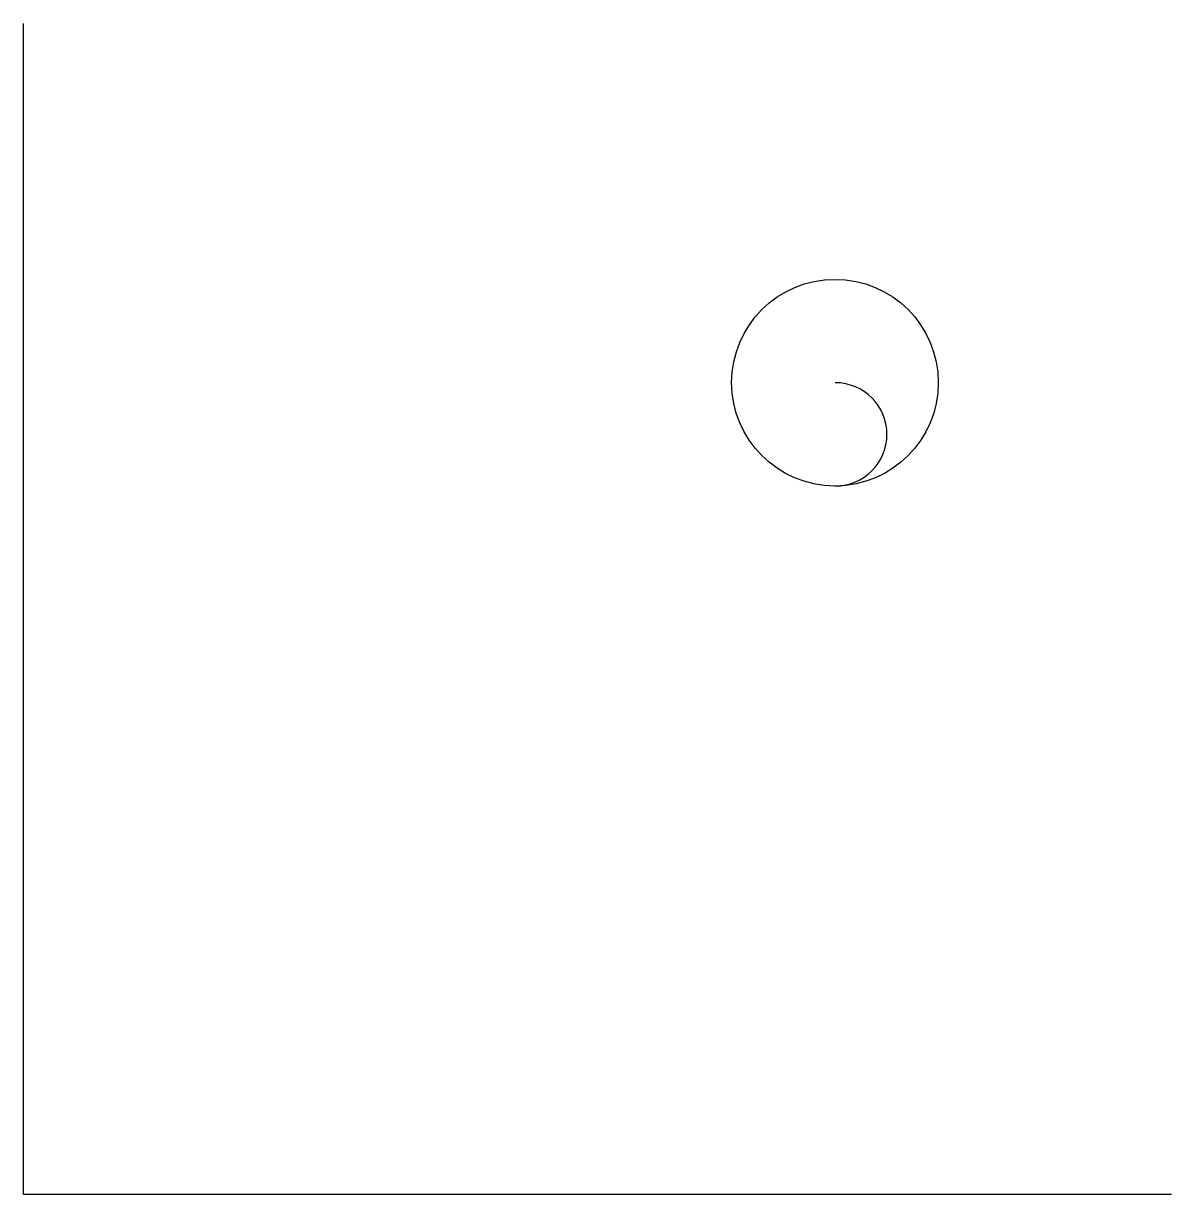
# Model space of a CAD drawing. Header units: inches. Extents: x 5 to 105, y 5 to 107.
import ezdxf

# ---------------------------------------------------------------- set-up
doc = ezdxf.new("R2010")
doc.units = ezdxf.units.IN
doc.header["$MEASUREMENT"] = 0

msp = doc.modelspace()

# ---------------------------------------------------------------- linework, layer by layer
msp.add_lwpolyline([(105, 5), (5, 5), (5, 107)])
msp.add_lwpolyline([(75.66, 66.71, -719.998611), (75.71, 66.71, 1), (75.71, 75.71)], format="xyb")

doc.saveas('drawing.dxf')
